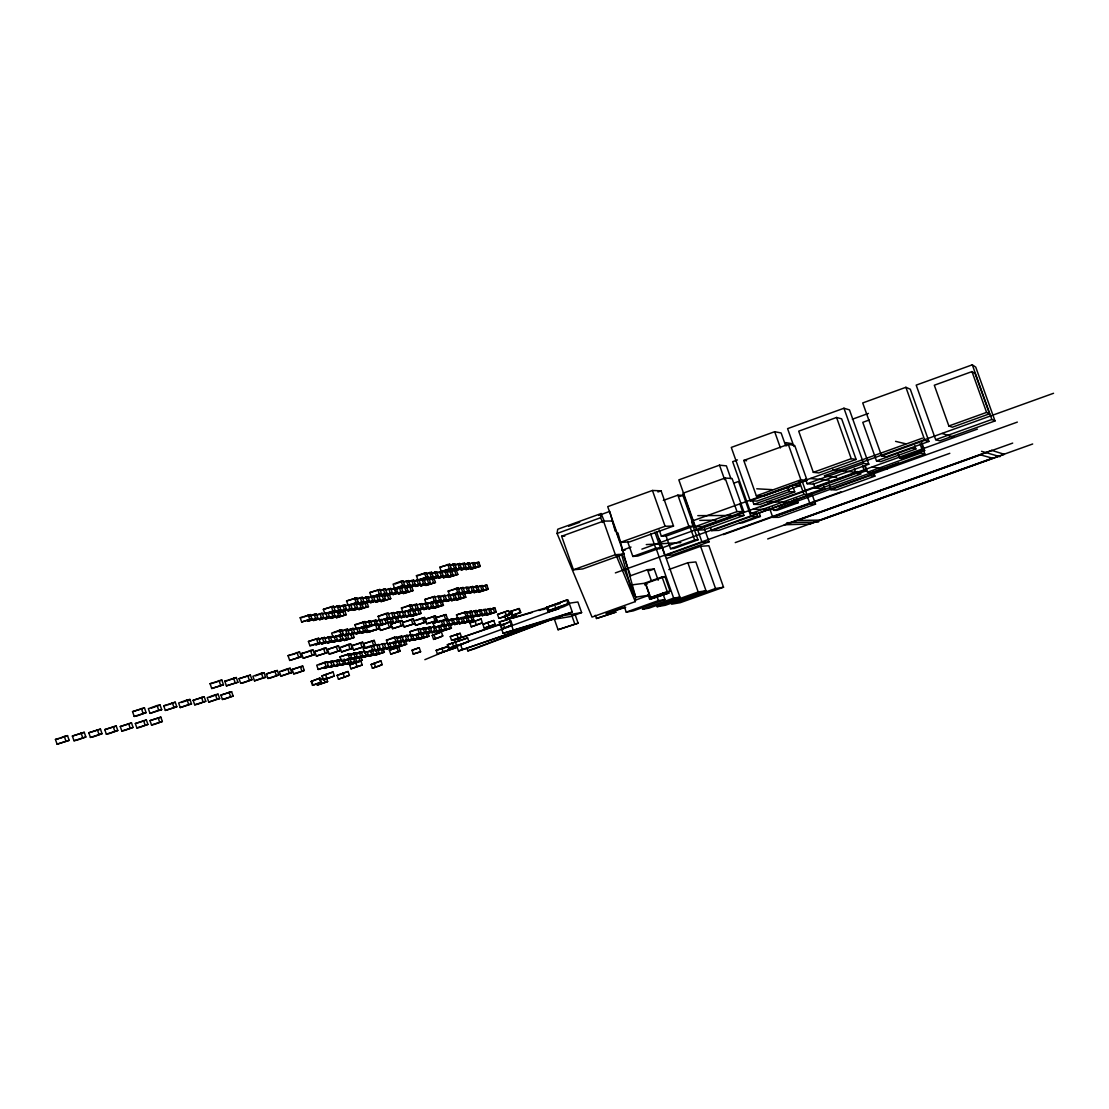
<?xml version="1.0" encoding="UTF-8"?>
<svg xmlns="http://www.w3.org/2000/svg" width="1109" height="1109" viewBox="0 0 1109 1109"><rect width="100%" height="100%" fill="white"/><g stroke="black" fill="none" stroke-linecap="round" stroke-linejoin="round"><path stroke-width="1.5" d="M604.377 521.452L601.12 513.55L557.716 529.243L557.078 533.457L592.026 617.089L635.305 601.605L635.679 597.183L617.935 532.944M602.589 522.478L600.621 517.723L601.12 513.55M311.158 681.453L320.016 678.084L320.889 682.423L312.502 685.334L311.158 681.453L320.016 678.084M312.502 685.334L321.374 681.966M546.571 607.372L567.628 599.761L568.903 603.379L568.016 603.975L547.846 610.99L546.571 607.372L567.628 599.761M547.846 610.99L568.903 603.379M501.032 625.365L510.972 621.151L512.233 624.741L502.28 628.942L501.032 625.365L507.16 623.244M508.684 622.717L510.972 621.151M502.28 628.942L512.233 624.741M432.205 635.443L441.382 631.95L442.768 635.914L441.035 636.857L433.591 639.408L432.205 635.443L441.382 631.95M433.591 639.408L442.768 635.914M505.787 619.238L515.921 615.523L505.787 619.238L504.456 615.44M500.713 623.868L454.648 639.893L458.53 651.011L572.313 612.071L568.446 601.092M458.53 651.011L566.519 613.942L474.597 648.807L467.846 650.886L466.764 647.781M371.085 664.499L380.9 660.881L382.217 664.638L379.07 666.024L372.402 668.242L371.085 664.499L380.9 660.881M372.402 668.242L382.217 664.638M321.97 675.949L333.019 671.985L334.377 675.908L330.842 677.405L323.343 679.859L321.97 675.949L333.019 671.985M323.343 679.859L334.377 675.908M469.911 622.898L481.015 618.905L482.401 622.828L471.283 626.821L469.911 622.898L475.997 620.943M477.258 620.43L481.015 618.905M471.283 626.821L482.401 622.828M447.343 644.786L467.61 637.938L468.844 641.487L463.922 643.428L448.577 648.335L447.343 644.786L467.61 637.938M482.886 624.325L493.768 620.513L495.099 624.284L490.206 626.197L484.203 628.096L482.886 624.325L493.768 620.513M484.203 628.096L495.099 624.284M448.577 648.335L468.844 641.487M337.108 675.353L348.087 671.5L349.404 675.284L343.499 677.571L338.439 679.138L337.108 675.353L348.087 671.5M338.439 679.138L349.404 675.284M455.134 645.396L455.951 647.739L437.403 653.88L436.17 650.359L448.341 646.187M349.612 664.873L360.869 661.033L362.241 664.984L350.985 668.824L349.612 664.873L353.535 663.709M354.852 663.321L359.358 661.602M350.985 668.824L362.241 664.984M437.403 653.88L455.951 647.739M568.293 603.351L577.872 601.965L581.615 612.612L562.568 615.717L503.153 633.322L499.202 622.038L560.211 603.476M467.846 650.886L555.942 617.713L562.568 615.717L551.298 619.751L570.678 616.521L581.615 612.612M497.539 614.428L508.532 610.671L509.904 614.566L502.571 617.297L498.911 618.323L497.539 614.428L508.532 610.671M424.844 659.675L461.926 644.343A44.596 1.442 -19.4 0 1 468.844 641.39L564.204 606.498L569.139 604.128L568.016 603.975L567.17 601.577M503.153 633.322L572.313 612.071M498.911 618.323L509.904 614.566M450.268 636.608L460.152 633.308L461.455 637.065L454.884 639.477L451.585 640.35L450.268 636.608L460.152 633.308M451.585 640.35L461.455 637.065M320.626 679.54L323.745 678.403M320.071 680.053L323.19 678.916M327.626 681.619L317.285 685.071L327.626 681.619L326.296 677.793M785.671 445.735L781.138 432.967L774.678 431.706L731.288 447.412L750.239 500.866L757.073 501.06L799.852 485.659L798.716 482.47M805.425 478.866L807.144 483.718L813.244 484.189L868.818 464.2L849.48 409.9L843.949 408.237L787.584 428.642L793.905 446.456M905.901 387.304L862.719 402.941L881.586 455.882L886.354 456.756L928.94 441.437L910.295 389.231L905.901 387.304L924.823 440.315L928.94 441.437M972.302 364.819L916.186 385.128L935.677 439.691L939.697 440.841L995.009 420.949L975.754 367.148L972.302 364.819L991.862 419.465L995.009 420.949M836.574 417.469L798.702 431.165L813.327 472.337L818.747 472.919L856.12 459.459L841.662 418.842L836.574 417.469L851.241 458.682L856.12 459.459M971.983 371.598L934.305 385.225L948.86 425.981L952.312 427.215L989.505 413.823L975.116 373.608L971.983 371.598L986.58 412.396L989.505 413.823M730.914 478.658L726.381 465.863L719.505 465.17L678.833 479.878L696.604 530.116L703.813 529.866L743.945 515.435L739.98 504.235M300.179 617.727L310.437 614.594L311.906 618.836L301.662 621.983L300.179 617.727L302.507 617.463M323.357 609.354L333.559 606.235L335.043 610.477L327.1 613.346L324.84 613.61L323.357 609.354L333.559 606.235M346.562 600.967L356.738 597.862L358.207 602.104L350.25 604.973L348.06 605.223L346.562 600.967L356.738 597.862M368.119 597.515L373.359 596.171L374.8 600.329L372.707 600.551L369.824 592.553L379.93 589.475L381.413 593.717L371.307 596.822M401.111 581.241L393.113 584.138L394.596 588.408L404.66 585.316L403.177 581.074L401.111 581.241L402.595 585.51L404.66 585.316M416.429 575.71L426.452 572.66L427.949 576.902L417.927 579.965L416.429 575.71L418.467 575.543M441.285 571.523L439.802 567.267L449.769 564.231L451.266 568.487L436.655 572.757M652.439 490.469L607.718 506.633L620.333 542.398L629.455 541.927L673.523 526.068L661.075 490.83L652.439 490.469L665.095 526.276L673.523 526.068M737.457 459.944L732.647 461.677L751.015 513.495L757.586 513.495L809.778 494.739M304.088 616.881L310.437 614.594M379.93 589.475L369.824 592.553M395.192 583.958L403.177 581.074M420.061 574.961L424.858 573.228M449.769 564.231L439.802 567.267M852.35 419.23L868.444 413.407M309.342 615.883L316.356 613.915L317.826 618.115L307.65 621.248L317.826 618.115M333.948 606.983L339.326 605.611L340.796 609.825L330.676 612.93L340.796 609.825M357.015 598.652L362.352 597.294L363.821 601.508L353.743 604.599L363.821 601.508M380.124 590.307L385.405 588.962L386.875 593.176L376.838 596.254M403.274 581.934L408.486 580.617L409.97 584.831L399.975 587.895L409.97 584.831M426.452 573.561L431.609 572.258L433.092 576.472L423.153 579.522M449.672 565.16L454.773 563.885L456.256 568.113L440.093 572.923M310.049 616.188L316.356 613.915M334.599 607.316L339.326 605.611M356.017 599.567L362.352 597.294M380.65 590.667L385.405 588.962M405.312 581.754L408.486 580.617M426.854 573.977L431.609 572.258M451.599 565.036L454.773 563.885M315.233 615.204L322.192 613.235L323.648 617.422L313.556 620.527L323.648 617.422M338.12 606.928L345.024 604.987L346.479 609.174L336.443 612.265L346.479 609.174M362.615 598.084L367.883 596.725L369.352 600.912L359.358 603.989L369.352 600.912M385.558 589.78L390.784 588.449L392.253 592.636L382.3 595.699L392.253 592.636M408.556 581.476L413.726 580.159L415.196 584.36L405.284 587.396L415.196 584.36M431.581 573.159L436.71 571.856L438.18 576.056L428.31 579.078L438.18 576.056M454.648 564.814L459.722 563.538L461.192 567.739L446.594 571.967M743.779 460.429L788.291 444.349L794.696 445.43L807.089 480.336L763.228 496.125L756.338 495.848L743.779 460.429L746.607 460.762M317.493 614.941L322.192 613.235M338.744 607.261L345.024 604.987M363.17 598.43L367.883 596.725M386.071 590.154L390.784 588.449M408.999 581.865L413.726 580.159M430.389 574.143L436.71 571.856M454.981 565.257L459.722 563.538M657.928 491.966L661.075 490.83M322.622 613.956L325.741 612.833L327.197 616.992L329.401 616.729L327.945 612.57M343.79 606.304L348.476 604.613L349.931 608.786L352.08 608.536L350.638 604.377M390.936 589.267L396.107 587.95L397.563 592.109L387.693 595.145M413.768 581.019L418.897 579.716L420.353 583.875L410.524 586.897L420.353 583.875M459.57 564.467L464.588 563.206L466.057 567.378L451.46 571.579M301.662 621.983L311.906 618.836M324.84 613.61L335.043 610.477M348.06 605.223L358.207 602.104M367.107 598.43L381.413 593.717M391.422 589.641L402.595 585.51M414.198 581.407L427.949 576.902M438.596 572.604L451.266 568.487M459.875 564.911L464.588 563.206M568.626 526.262L579.702 522.27M598.694 515.408L609.77 511.401L615.232 531.211M328.347 613.291L331.452 612.168L332.894 616.313L335.07 616.049L333.629 611.918M349.39 605.694L354.048 604.003L355.49 608.148L357.611 607.912L356.169 603.781M373.567 596.961L376.672 595.838L378.127 599.983L380.193 599.761L378.751 595.63M394.665 589.336L401.361 587.451L402.803 591.596L393.002 594.604L402.803 591.596M418.925 580.575L423.998 579.272L425.454 583.417L415.695 586.411L425.454 583.417M464.421 564.134L469.398 562.873L470.854 567.018L461.192 569.984L470.854 567.018M374.093 597.307L386.875 593.176M395.151 589.697L398.256 588.574M420.893 580.395L433.092 576.472M446.373 571.135L456.256 568.113M466.279 563.996L469.398 562.873M334.017 612.639L337.094 611.53L338.522 615.634L340.671 615.384L339.243 611.281M356.46 604.53L361.645 603.185L363.073 607.288L353.272 610.31L363.073 607.288M378.931 596.406L384.074 595.089L385.502 599.193L375.743 602.201L385.502 599.193M401.458 588.269L404.549 587.16L405.991 591.277L407.973 591.083L406.532 586.966M422.46 580.686L429.044 578.843L430.472 582.96L420.796 585.926L430.472 582.96M469.218 563.802L474.139 562.554L475.595 566.671L466.002 569.61L475.595 566.671M448.48 571.814L461.192 567.739M869.234 420.006L862.774 422.335L876.512 460.914L880.754 461.621L915.882 448.979L914.745 445.804M338.065 612.542L344.788 610.643L346.202 614.719L336.429 617.727L346.202 614.719M360.37 604.488L364.958 602.825L366.386 606.914L368.465 606.678L367.037 602.603M384.241 595.866L389.328 594.549L390.756 598.624L381.066 601.619L390.756 598.624M406.615 587.784L411.647 586.495L413.075 590.57L403.426 593.537L413.075 590.57M429.017 579.688L434.007 578.413L435.435 582.502L425.842 585.455L435.435 582.502M473.945 563.469L478.825 562.221L480.266 566.311L470.743 569.236L480.266 566.311M557.078 533.457L600.621 517.723M327.197 616.992L319.392 619.806L329.401 616.729M338.675 612.847L341.738 611.738M349.931 608.786L342.127 611.6L352.08 608.536M360.924 604.807L372.707 600.551M384.74 596.212L397.563 592.109M430.944 579.522L443.184 575.64L441.729 571.468M456.312 570.359L466.057 567.378M474.208 563.899L478.825 562.221M374.8 600.329L364.889 603.379M443.184 575.64L433.397 578.635M332.894 616.313L325.145 619.113L335.07 616.049M355.49 608.148L347.727 610.948L357.611 607.912M378.127 599.983L370.351 602.783L380.193 599.761M448.133 575.224L438.429 578.205L448.133 575.224L446.677 571.08M338.522 615.634L330.829 618.42L340.671 615.384M405.991 591.277L398.256 594.064L407.973 591.083M453.013 574.822L443.378 577.775L453.013 574.822L451.571 570.705M561.639 536.229L603.504 521.105L612.334 520.994L624.007 554.084L582.71 568.931L573.436 569.776L561.639 536.229L564.786 536.118M366.386 606.914L358.734 609.673L368.465 606.678M457.837 574.42L448.272 577.345L457.837 574.42L456.395 570.331M725.106 478.021L683.047 493.2L694.899 526.733L702.357 526.539L743.834 511.623L732.106 478.547L725.106 478.021L737 511.596L743.834 511.623M663.321 500.409L677.876 495.155L682.894 495.335L693.79 526.123L666.537 535.938L661.352 536.16L659.162 529.936M679.692 496.485L682.894 495.335M733.811 483.177L738.539 481.472L750.945 516.489L760.4 516.42L759.249 513.19M308.441 641.459L318.685 638.257L320.154 642.499L312.225 645.369L309.924 645.715L308.441 641.459L318.685 638.257M339.604 630.217L331.633 633.1L333.116 637.356L343.305 634.168L341.822 629.912L339.604 630.217L341.087 634.473L343.305 634.168M354.866 624.727L365 621.553L366.483 625.809L356.349 628.983L354.866 624.727L357.043 624.436M374.69 621.373L381.468 619.404L382.924 623.563L380.844 623.854L378.127 616.327L386.112 613.457L388.219 613.194L389.703 617.436L379.611 620.596L389.703 617.436M401.43 607.926L411.481 604.807L412.964 609.063L402.914 612.196L401.43 607.926L403.496 607.69M424.761 599.512L434.77 596.406L436.267 600.662L428.268 603.546L426.258 603.781L424.761 599.512L434.77 596.406M448.147 591.083L458.1 587.992L459.597 592.261L449.644 595.353L448.147 591.083L450.088 590.889M333.878 632.782L341.822 629.912M358.637 623.854L365 621.553M388.219 613.194L378.127 616.327M405.09 607.108L411.481 604.807M451.696 590.307L458.1 587.992M317.548 639.449L324.549 637.425L326.018 641.64L315.857 644.814L326.018 641.64M339.007 631.714L347.533 629.136L349.002 633.35L338.897 636.511L349.002 633.35M363.669 622.828L370.572 620.832L372.042 625.046L361.978 628.193L372.042 625.046M388.372 613.915L393.64 612.515L395.109 616.743L385.086 619.876L395.109 616.743M409.942 606.138L416.734 604.183L418.218 608.411L408.237 611.53L418.218 608.411M434.728 597.21L439.871 595.852L441.354 600.08L431.429 603.171L441.354 600.08M457.962 588.837L463.049 587.493L464.532 591.721L454.662 594.798L464.532 591.721M319.822 639.131L324.549 637.425M341.225 631.409L347.533 629.136M365.818 622.537L370.572 620.832M411.98 605.902L416.734 604.183M458.28 589.212L463.049 587.493M324.965 638.049L330.33 636.594L331.785 640.78L321.721 643.941L331.785 640.78M346.285 630.356L353.175 628.359L354.63 632.546L344.608 635.693L354.63 632.546M369.214 622.094L376.048 620.111L377.517 624.298L375.41 624.589L373.941 620.388M393.764 613.249L398.977 611.849L400.432 616.049L390.493 619.155L400.432 616.049M416.776 604.946L421.919 603.573L423.388 607.774L413.505 610.865L423.388 607.774M439.816 596.642L444.917 595.297L446.386 599.498L436.53 602.561L446.386 599.498M462.897 588.324L467.943 586.994L469.412 591.194L459.611 594.258L469.412 591.194M325.63 638.285L330.33 636.594M346.895 630.619L353.175 628.359M371.335 621.816L376.048 620.111M394.249 613.554L398.977 611.849M440.176 597.002L444.917 595.297M329.165 637.772L333.851 636.095M348.78 630.702L356.599 627.888L358.055 632.061L360.189 631.756L358.734 627.597M399.074 612.584L402.207 611.447L403.676 615.62L405.7 615.356L404.231 611.198M421.933 604.336L427.034 602.977L428.504 607.15L418.689 610.213L428.504 607.15M444.834 596.087L449.88 594.743L451.349 598.915L441.576 601.965L451.349 598.915M467.762 587.825L472.753 586.495L474.222 590.681L464.491 593.717L474.222 590.681M354.062 629.274L357.181 628.151M375.216 621.65L379.902 619.959M399.545 612.889L402.678 611.766M422.349 604.668L427.034 602.977M468.04 588.2L472.753 586.495M309.924 645.715L320.154 642.499M333.116 637.356L341.087 634.473M356.349 628.983L366.483 625.809M402.914 612.196L412.964 609.063M426.258 603.781L436.267 600.662M449.644 595.353L459.597 592.261M334.863 636.954L337.954 635.831M359.011 628.248L362.116 627.126L363.558 631.271L365.665 630.979L364.223 626.835M404.328 611.918L409.429 610.546L410.884 614.691L401.098 617.755L410.884 614.691M427.034 603.74L432.094 602.381L433.536 606.526L423.804 609.576L433.536 606.526M449.783 595.533L454.787 594.202L456.243 598.347L446.539 601.383L456.243 598.347M472.559 587.326L477.522 586.009L478.963 590.168L469.315 593.176L478.963 590.168M474.389 587.146L477.522 586.009M340.477 636.136L343.554 635.027M364.473 627.5L367.564 626.377M386.972 619.39L390.063 618.281L391.505 622.399L393.515 622.121L392.087 618.004M432.066 603.144L437.071 601.799L438.512 605.916L428.85 608.938L438.512 605.916M454.662 594.992L457.767 593.883L459.209 598.001L461.067 597.793L459.625 593.675M475.747 587.396L482.207 585.538L483.649 589.655L474.084 592.65L483.649 589.655M477.549 587.216L482.207 585.538M55.45 739.426L67.524 735.614L69.16 740.355L57.086 744.181L55.45 739.426L58.749 738.774M132.553 711.645L144.461 707.889L146.111 712.643L137.28 715.818L134.203 716.414L132.553 711.645L144.461 707.889M210.072 683.712L221.814 680.025L223.463 684.78L211.722 688.495L210.072 683.712L212.942 683.213M288.021 655.627L299.582 652.009L301.246 656.778L289.685 660.423L288.021 655.627L290.669 655.211M375.383 624.159L366.386 627.389L368.063 632.199L379.458 628.609L377.781 623.826L375.383 624.159L377.06 628.955M60.219 738.247L67.524 735.614M214.425 682.687L221.814 680.025M292.152 654.684L299.582 652.009M368.812 627.056L377.781 623.826M481.971 586.356L486.837 585.067L488.279 589.156L478.769 592.137L488.279 589.156M483.76 586.176L486.837 585.067M337.483 639.935L327.502 643.068L337.483 639.935L336.041 635.776M358.055 632.061L350.236 634.875L360.189 631.756M377.712 624.977L380.844 623.854M403.676 615.62L395.83 618.448L405.7 615.356M378.238 625.254L382.924 623.563M72.376 736.057L84.242 732.3L85.85 736.972L77.2 740.091L73.998 740.743L72.376 736.057L84.242 732.3M157.09 705.546L148.37 708.679L149.992 713.378L161.692 709.677L160.07 704.991L157.09 705.546L158.726 710.231L161.692 709.677M224.78 681.162L236.3 677.53L237.936 682.215L226.416 685.861L224.78 681.162L227.567 680.676M301.593 653.492L312.946 649.929L314.596 654.629L303.228 658.205L301.593 653.492L304.157 653.09M378.821 625.67L390.008 622.163L391.657 626.876L380.47 630.397L378.821 625.67L381.177 625.351M343.111 639.103L333.199 642.208L343.111 639.103L341.669 634.972M363.558 631.271L355.795 634.071L365.665 630.979M378.432 625.92L386.209 623.119L384.754 618.974M151.379 708.124L160.07 704.991M229.022 680.15L236.3 677.53M305.627 652.563L312.946 649.929M382.647 624.824L390.008 622.163M348.67 638.271L338.827 641.362L348.67 638.271L347.713 635.54M368.992 630.494L361.284 633.281L367.994 631.312M414.031 614.275L406.296 617.061L416 614.026L414.558 609.908L412.59 610.158L414.031 614.275L416 614.026M459.209 598.001L451.446 600.801L461.067 597.793M390.437 623.23L393.515 622.121M354.145 637.467L344.386 640.531L354.145 637.467L352.717 633.391M372.832 630.286L366.691 632.49L379.458 628.609M390.576 623.896L398.713 621.414L397.285 617.325M421.06 613.36L411.425 616.382L421.06 613.36L419.618 609.285M441.534 605.542L433.841 608.314L443.434 605.306L441.992 601.217L440.107 601.438L441.534 605.542L443.434 605.306M464.006 597.446L456.284 600.232L465.835 597.238L464.408 593.149L462.564 593.357L464.006 597.446L465.835 597.238M57.086 744.181L69.16 740.355M88.817 732.786L100.462 729.098L102.042 733.701L93.516 736.764L90.411 737.402L88.817 732.786L100.462 729.098M134.203 716.414L146.111 712.643M163.73 705.809L175.222 702.177L176.816 706.78L165.338 710.425L163.73 705.809L166.641 705.269M211.722 688.495L223.463 684.78M239.045 678.68L250.371 675.118L251.979 679.734L243.356 682.839L240.653 683.324L239.045 678.68L250.371 675.118M289.685 660.423L301.246 656.778M314.762 651.413L325.921 647.906L327.543 652.536L316.384 656.057L314.762 651.413L317.257 651.025M392.503 628.664L403.496 625.199L392.503 628.664L390.881 624.007L399.614 620.86L401.874 620.555L404.189 626.973L415.002 623.563L404.189 626.973M368.77 632.199L376.408 629.441L374.357 629.732M391.061 624.173L398.713 621.414M168.069 704.742L175.222 702.177M318.699 650.498L325.921 647.906M401.874 620.555L390.881 624.007M813.327 472.337L851.241 458.682M620.333 542.398L665.095 526.276M73.998 740.743L85.85 736.972M104.773 729.611L116.209 725.979L117.776 730.512L109.361 733.548L106.339 734.158L104.773 729.611L116.209 725.979M149.992 713.378L158.726 710.231M187.13 699.959L178.646 703.009L180.226 707.57L191.497 703.979L189.93 699.446L187.13 699.959L188.696 704.52L191.497 703.979M226.416 685.861L237.936 682.215M261.433 673.205L252.907 676.282L254.488 680.843L265.619 677.322L264.025 672.761L261.433 673.205L263.013 677.779L265.619 677.322M303.228 658.205L314.596 654.629M327.557 649.403L338.522 645.951L340.116 650.512L331.563 653.589L329.151 653.977L327.557 649.403L338.522 645.951M380.47 630.397L391.657 626.876M413.962 620.818L424.595 617.463L426.161 621.969L415.542 625.337L413.394 618.988L402.595 622.385L404.813 622.08M948.86 425.981L986.58 412.396M181.474 702.482L189.93 699.446M255.527 675.825L264.025 672.761M406.241 621.567L413.394 618.988M756.338 495.848L800.892 479.809L807.089 480.336M120.271 726.52L131.514 722.957L133.052 727.421L124.763 730.415L121.824 731.011L120.271 726.52L131.514 722.957M193.132 700.306L204.222 696.785L205.775 701.262L197.43 704.27L194.685 704.797L193.132 700.306L204.222 696.785M266.368 673.939L277.305 670.488L278.858 674.965L270.485 677.987L267.934 678.445L266.368 673.939L277.305 670.488M348.42 644.398L339.978 647.448L341.544 651.953L352.329 648.543L350.749 644.038L348.42 644.398L350 648.917L352.329 648.543M90.411 737.402L102.042 733.701M165.338 710.425L176.816 706.78M240.653 683.324L251.979 679.734M316.384 656.057L327.543 652.536M342.334 647.074L350.749 644.038M416.125 620.513L424.595 617.463M692.099 521.064L922.438 438.152M750.239 500.866L793.684 485.229L799.852 485.659M135.34 723.525L146.388 720.018L147.913 724.427L139.72 727.365L136.864 727.948L135.34 723.525L146.388 720.018M215.465 694.691L207.217 697.658L208.742 702.094L219.637 698.615L218.113 694.206L215.465 694.691L216.99 699.127L219.637 698.615M287.73 668.685L279.44 671.666L280.993 676.102L291.736 672.692L290.198 668.27L287.73 668.685L289.283 673.121L291.736 672.692M352.052 645.549L362.643 642.194L364.196 646.63L353.605 649.985L352.052 645.549L354.339 645.175M425.01 619.279L435.463 615.994L437.015 620.43L428.67 623.438L426.577 623.743L425.01 619.279L435.463 615.994M106.339 734.158L117.776 730.512M180.226 707.57L188.696 704.52M254.488 680.843L263.013 677.779M329.151 653.977L340.116 650.512M824.278 475.789L1053.55 393.279M209.878 697.159L218.113 694.206M281.922 671.236L290.198 668.27M355.726 644.689L362.643 642.194M881.586 455.882L924.823 440.315M631.035 547.07L621.678 550.438L625.102 550.216M661.352 536.16L688.869 526.262L693.79 526.123M807.144 483.718L863.592 463.41L868.818 464.2M149.992 720.614L160.847 717.149L162.344 721.502L154.276 724.399L151.503 724.967L149.992 720.614L160.847 717.149M220.899 695.093L231.615 691.697L233.126 696.05L225.002 698.961L222.41 699.46L220.899 695.093L231.615 691.697M292.166 669.462L302.729 666.107L304.254 670.474L296.089 673.399L293.691 673.828L292.166 669.462L302.729 666.107M363.78 643.691L374.204 640.392L375.729 644.773L367.536 647.711L365.305 648.072L363.78 643.691L374.204 640.392M435.754 617.796L446.026 614.552L447.565 618.933L439.33 621.899L437.293 622.191L435.754 617.796L446.026 614.552M121.824 731.011L133.052 727.421M194.685 704.797L205.775 701.262M267.934 678.445L278.858 674.965M341.544 651.953L350 648.917M415.542 625.337L426.161 621.969M752.748 501.157L753.884 504.373L789.345 491.62L794.751 491.911L793.06 487.142M573.436 569.776L615.356 554.708L624.007 554.084M876.512 460.914L912.125 448.105L915.882 448.979M935.677 439.691L991.862 419.465M694.899 526.733L737 511.596M136.864 727.948L147.913 724.427M208.742 702.094L216.99 699.127M280.993 676.102L289.283 673.121M353.605 649.985L364.196 646.63M426.577 623.743L437.015 620.43M794.751 491.911L759.762 504.498L753.884 504.373M324.674 662.336L316.717 665.192L318.2 669.448L328.416 666.19L326.933 661.948L324.674 662.336L326.157 666.592L328.416 666.19M339.922 656.847L350.097 653.617L351.567 657.859L343.624 660.728L341.406 661.116L339.922 656.847L350.097 653.617M369.547 646.2L363.156 648.488L364.639 652.757L374.773 649.527L373.289 645.272M389.592 642.652L391.047 646.81L388.982 647.157L386.431 640.129L394.43 637.245L396.523 636.926L399.531 645.396L401.541 645.064L400.099 640.947M409.748 631.742L419.784 628.553L421.281 632.809L413.283 635.679L411.245 636.011L409.748 631.742L419.784 628.553M444.584 624.436L434.589 627.611L433.106 623.341L441.132 620.458L442.616 624.727L444.584 624.436L443.087 620.167M456.492 614.927L466.432 611.78L467.929 616.036L459.916 618.919L457.989 619.196L456.492 614.927L466.432 611.78M151.503 724.967L162.344 721.502M222.41 699.46L233.126 696.05M293.691 673.828L304.254 670.474M318.99 664.804L326.933 661.948M365.305 648.072L375.729 644.773M390.132 639.214L394.915 637.495M437.293 622.191L447.565 618.933M641.875 549.135L857.714 471.519M327.349 662.461L332.742 660.95L334.211 665.164L324.078 668.394L334.211 665.164M348.822 654.74L355.753 652.674L357.223 656.888L347.131 660.118L357.223 656.888M373.497 645.868L378.793 644.384L380.262 648.613L370.226 651.815L380.262 648.613M396.634 637.55L401.874 636.095L403.343 640.309L393.348 643.497L403.343 640.309M419.812 629.219L424.983 627.777L426.466 632.005L416.513 635.18L426.466 632.005M443.018 620.874L448.147 619.446L449.63 623.688L439.719 626.835L449.63 623.688M466.265 612.515L471.339 611.114L472.822 615.343L462.952 618.489L472.822 615.343M328.014 662.641L332.742 660.95M349.432 654.948L355.753 652.674M397.119 637.8L401.874 636.095M420.228 629.496L424.983 627.777M444.959 620.596L448.147 619.446M466.556 612.833L471.339 611.114M696.604 530.116L737.319 515.463L743.945 515.435M760.663 507.035L977.445 429.1M813.41 483.247L815.143 488.099L864.258 470.452L866.42 470.729L864.701 465.891M329.983 662.6L338.481 659.966L339.936 664.152L329.886 667.355L339.936 664.152M351.317 654.934L361.34 651.745L362.795 655.932L352.787 659.134L362.795 655.932M378.987 644.981L384.227 643.511L385.696 647.711L375.729 650.886L385.696 647.711M397.23 638.424L407.155 635.263L408.625 639.463L398.699 642.624L408.625 639.463M421.822 629.579L430.126 627.015L431.595 631.215L421.711 634.362L431.595 631.215M446.456 620.721L453.124 618.739L454.593 622.939L444.764 626.072L454.593 622.939M467.956 612.986L476.163 610.463L477.632 614.663L467.859 617.782L477.632 614.663M333.781 661.643L338.481 659.966M355.06 654.005L361.34 651.745M402.428 636.968L407.155 635.263M423.818 629.274L430.126 627.015M448.383 620.444L453.124 618.739M473.002 611.6L476.163 610.463M897.957 453.484L899.649 458.211L922.258 450.088L924.656 450.642L921.745 442.491M335.722 661.602L341.96 659.356M356.904 653.991L364.722 651.177L366.178 655.35L368.299 654.989L367.329 652.217M384.393 644.107L387.526 642.984M407.225 635.901L410.372 634.764L411.827 638.95L413.823 638.632L412.368 634.459M425.385 629.371L435.185 626.252M449.852 620.569L458.045 618.032L459.5 622.218L449.755 625.324L459.5 622.218M474.375 611.752L480.932 609.811L482.401 613.984L472.684 617.075L482.401 613.984M858.255 473.654L866.42 470.729M337.898 661.227L341.017 660.105M407.682 636.15L410.801 635.013M428.92 628.512L433.619 626.821M454.898 619.169L458.045 618.032M476.218 611.503L480.932 609.811M924.656 450.642L902.241 458.696L899.649 458.211M456.34 619.293L459.459 618.17M477.563 611.669L485.631 609.174L487.087 613.319L477.452 616.382L487.087 613.319M751.015 513.495L803.983 494.462L809.917 494.739M318.2 669.448L326.157 666.592M341.406 661.116L351.567 657.859M364.639 652.757L374.773 649.527M395.927 641.515L387.928 644.384L398.006 641.182L395.927 641.515L394.43 637.245M411.245 636.011L421.281 632.809M434.589 627.611L442.616 624.727M457.989 619.196L467.929 616.036M627.777 542.079L632.837 556.441L655.71 548.22L660.479 547.901L654.892 532.084M865.27 465.725L867.571 472.198L920.761 453.068L924.823 453.969L921.967 445.984M485.382 609.895L490.275 608.536L491.717 612.667L482.165 615.703L491.717 612.667M485.617 610.213L490.275 608.536M660.479 547.901L637.814 556.053L632.837 556.441M490.012 609.271L494.864 607.912L496.291 612.016L486.809 615.038L496.291 612.016M490.233 609.576L494.864 607.912M659.231 548.9L898.442 462.938M710.481 527.454L711.604 530.629L750.945 516.489M924.823 453.969L872.423 472.808L867.571 472.198M345.578 663.14L335.611 666.343L345.578 663.14L344.137 658.982M366.178 655.35L358.359 658.164L368.299 654.989M388.982 647.157L381.149 649.971L391.047 646.81M411.827 638.95L403.981 641.764L413.823 638.632M436.641 630.425L426.854 633.544L436.641 630.425L435.671 627.639M779.128 507.7L1017.341 422.099M351.151 662.156L341.253 665.331L351.151 662.156L349.709 658.025M373.719 654.047L363.863 657.207L373.719 654.047L372.277 649.916M396.329 645.937L386.514 649.07L396.329 645.937L395.358 643.178M418.966 637.8L409.193 640.919L418.966 637.8L417.511 633.655M441.632 629.649L431.914 632.754L441.632 629.649L440.19 625.504M464.338 621.497L454.662 624.575L464.338 621.497L463.382 618.725M829.185 484.924L830.863 489.651L870.038 475.581L874.89 476.135L873.143 471.256M772.668 507.09L773.819 510.362L795.042 502.737L797.995 502.807L796.262 497.941M356.654 661.186L346.84 664.333L356.654 661.186L355.227 657.082M379.084 653.132L369.297 656.251L379.084 653.132L377.642 649.015M399.531 645.396L391.81 648.169L401.541 645.064M424.026 636.982L414.336 640.073L424.026 636.982L423.07 634.237M446.553 628.886L436.918 631.964L446.553 628.886L445.125 624.769M469.121 620.777L459.514 623.84L469.121 620.777L467.679 616.659M665.733 535.051L670.557 548.705L694.678 540.055L697.963 539.875L691.559 521.757M760.4 516.42L742.337 522.907L739.467 522.977M797.995 502.807L776.924 510.376L773.819 510.362M362.088 660.229L352.343 663.348L362.088 660.229L361.132 657.498M384.366 652.217L374.662 655.322L384.366 652.217L382.938 648.141M392.808 649.292L398.741 647.157L400.127 651.108L390.756 654.116L389.37 650.151L406.684 644.204L405.256 640.115M397.022 647.296L406.684 644.204M429.031 636.178L419.41 639.241L429.031 636.178L427.603 632.088M451.418 628.138L441.839 631.187L451.418 628.138L450.462 625.407M472.032 620.347L464.311 623.119L473.834 620.083L472.406 615.98L470.59 616.244L472.032 620.347L473.834 620.083M697.963 539.875L674.009 548.484L670.557 548.705M874.89 476.135L836.297 489.998L830.863 489.651M615.37 572.896L840.899 491.911M390.756 654.116L400.127 651.108M656.597 531.987L664.929 555.595L702.039 542.273L709.067 541.857L704.451 528.813M723.415 534.621L949.817 453.318M769.452 507.936L772.793 517.376L810.041 503.999L815.531 504.138L811.469 492.715M709.067 541.857L672.498 554.985L664.929 555.595M815.531 504.138L778.809 517.321L772.793 517.376M666.481 558.548L700.597 546.293L708.873 545.739L723.539 587.229L680.358 602.658L671.61 604.183L715.527 588.491L723.539 587.229M629.787 576.015L647.448 569.679L654.199 568.986L658.178 580.243M649.444 570.691L654.199 568.986M735.239 542.606L1012.697 443.087M668.824 569.555L687.857 562.734L695.842 561.944L706.017 590.75L665.4 605.264L656.944 606.748L698.199 591.998L706.017 590.75M767.678 538.96L1032.673 443.988M662.045 576.93L645.424 582.877L650.609 597.557L670.099 591.194L664.943 576.583L662.045 576.93L667.23 591.61L670.099 591.194M648.418 582.502L664.943 576.583M644.579 584.845L647.559 583.778M634.889 600.316L649.458 595.103L645.258 583.168L631.368 584.956L635.679 597.183L649.458 595.103M553.918 617.907L558.063 629.732L578.122 623.161L575.252 614.996M578.122 623.161L558.063 629.732M650.609 597.557L667.23 591.61M596.462 618.489L615.897 612.126L596.462 618.489L595.325 615.287M649.68 599.331L668.921 593.024L649.68 599.331L647.975 594.493M624.519 607.233L626.238 612.126L658.372 600.621L664.984 599.539L662.711 593.107M664.984 599.539L633.239 610.893L626.238 612.126M679.914 597.099L673.662 598.125L642.43 609.285L649.042 608.134L679.914 597.099L659.356 538.905M548.387 611.724L558.77 608.772L548.387 611.724L547.555 609.34M510.445 611.461L519.372 608.591L520.717 612.445L512.455 615.37L510.445 611.461L519.372 608.591M511.79 615.315L520.717 612.445M413.421 654.282L411.993 650.262L419.216 647.725L420.616 651.759L413.31 654.005L420.616 651.759M508.366 613.818L511.471 612.764M509.114 613.873L512.219 612.82M543.091 609.548L547.985 607.898M462.772 637.148L500.173 624.519M436.17 650.359L448.951 646.436M499.202 622.038L507.465 619.64M512.427 618.198L532.265 612.431M538.877 610.505L543.826 609.063M389.37 650.151L391.325 649.819M386.431 640.129L388.538 639.796M433.106 623.341L435.088 623.05M462.897 617.339L461.025 617.616L462.481 621.775M646.284 544.588L680.815 542.592M711.604 530.629L718.895 530.365L757.641 516.447L756.49 513.19M786.863 522.727L818.581 521.979M699.807 520.398L715.804 520.163M697.797 515.643L730.997 515.477M753.025 509.294L773.25 509.475M767.317 501.698L794.196 502.419M756.754 488.792L771.836 489.637M815.143 488.099L820.632 488.473L860.931 473.973L856.037 473.391L854.304 468.525M810.637 478.534L829.282 480.225M824.763 476.108L836.699 477.314M832.568 469.509L856.508 472.42M872.201 467.055L886.937 469.176M791.618 443.614L785.546 442.56L786.697 445.804M895.573 441.354L905.748 443.808M981.548 451.308L999.971 456.7M942.165 433.494L954.281 437.362M616.327 555.706L635.305 601.605M618.073 554.583L635.679 597.183L632.088 592.317L621.608 554.334M411.993 650.262L419.216 647.725M920.013 443.78L922.258 450.088M868.915 472.42L870.038 475.581M843.949 408.237L863.592 463.41M862.511 465.572L864.258 470.452M823.765 486.158L824.902 489.36L822.005 489.166L806.908 494.6L802.334 481.722M806.687 494.545L810.041 503.999M788.291 444.349L800.892 479.809M799.367 481.486L803.983 494.462M774.678 431.706L780.431 447.925M793.878 499.466L795.042 502.737M788.194 488.404L789.345 491.62M719.505 465.17L724.676 479.767M697.575 529.672L702.039 542.273M700.597 546.293L715.527 588.491M690.38 527.898L694.678 540.055M677.876 495.155L688.869 526.262M687.857 562.734L698.199 591.998M656.237 548.775L673.662 598.125M650.623 533.845L655.71 548.22M647.448 569.679L651.482 581.088M657.221 597.363L658.372 600.621M623.923 556.801L630.647 575.89M603.504 521.105L615.356 554.708M571.606 614.899L574.725 623.771M555.221 606.595L556.066 608.993M547.402 606.789L548.678 610.407M518.721 608.522L520.066 612.376M511.11 611.53L512.011 614.095M509.128 618.309L513.093 629.607M506.799 614.344L508.144 618.143M504.886 611.683L506.245 615.578M503.278 623.812L504.54 627.403M477.036 562.346L478.464 566.449M485.063 585.247L486.504 589.35M493.103 608.148L494.531 612.265M472.323 562.679L473.765 566.796M480.405 585.718L481.861 589.849M488.487 608.786L489.942 612.917M467.554 562.998L469.01 567.156M475.692 586.204L477.147 590.362M483.829 609.409L485.285 613.582M487.766 622.399L489.097 626.169M462.716 563.33L464.186 567.517M470.909 586.689L472.379 590.875M479.102 610.061L480.571 614.247M457.823 563.677L459.292 567.877M466.057 587.188L467.541 591.402M474.305 610.712L475.789 614.927M474.929 620.846L476.302 624.783M452.86 564.01L454.343 568.252M461.15 587.687L462.633 591.929M469.454 611.364L470.937 615.62M454.551 570.47L455.979 574.573M447.828 564.356L449.325 568.626M456.173 588.186L457.67 592.469M464.532 612.043L466.03 616.313M449.699 570.844L451.141 574.975M465.835 616.923L467.291 621.054M444.778 571.232L446.234 575.377M452.902 594.41L454.357 598.569M439.802 571.62L441.257 575.793M447.967 594.951L449.436 599.137M456.146 618.309L457.615 622.496M456.853 634.182L458.169 637.925M458.322 638.188L459.445 641.362M460.554 644.551L462.231 649.333M434.756 572.008L436.225 576.223M442.976 595.505L444.446 599.719M451.211 619.016L452.68 623.23M432.094 578.579L433.536 582.669M448.119 624.325L449.547 628.429M429.627 572.41L431.11 576.638M437.916 596.06L439.4 600.302M446.206 619.723L447.689 623.965M444.016 614.83L445.555 619.224M452.25 642.832L453.498 646.395M427.104 579.009L428.545 583.126M435.158 602.021L436.599 606.152M443.226 625.046L444.667 629.177M424.442 572.812L425.939 577.082M432.787 596.628L434.284 600.898M422.044 579.439L423.499 583.597M430.153 602.617L431.609 606.762M438.263 625.795L439.719 629.954M433.383 616.271L434.95 620.721M441.95 648.155L443.184 651.662M416.915 579.882L418.37 584.069M425.08 603.213L426.535 607.385M433.245 626.543L434.7 630.73M433.924 634.5L435.31 638.465M411.716 580.34L413.186 584.54M419.937 603.809L421.406 608.023M428.143 627.306L429.627 631.52M422.46 617.755L424.04 622.274M409.692 586.675L411.12 590.764M417.677 609.52L419.119 613.624M425.676 632.38L427.117 636.483M406.448 580.783L407.932 585.025M414.711 604.419L416.194 608.661M422.986 628.082L424.47 632.31M420.644 633.17L422.085 637.301M409.429 605.043L410.926 609.312M417.76 628.858L419.257 633.128M411.203 619.279L412.811 623.868M399.337 587.645L400.793 591.79M407.433 610.796L408.888 614.941M416.027 635.346L416.984 638.119M394.069 588.144L395.525 592.317M388.718 588.643L390.188 592.844M396.925 612.113L398.394 616.313M405.132 635.582L406.601 639.796M399.614 620.86L401.236 625.518M387.304 594.757L388.732 598.846M395.289 617.588L396.717 621.678M403.274 640.434L404.702 644.537M383.298 589.156L384.781 593.384M391.56 612.778L393.03 617.006M399.808 636.414L401.292 640.642M382.023 595.297L383.464 599.414M377.809 589.669L379.292 593.925M386.112 613.457L387.609 617.713M386.805 618.697L388.261 622.842M396.8 647.476L398.186 651.44M387.679 622.482L389.328 627.209M392.849 642.125L394.291 646.27M365.762 596.947L367.231 601.147M382.134 643.844L383.603 648.058M381.385 649.846L382.328 652.563M360.189 597.501L361.659 601.73M368.438 621.109L369.907 625.337M376.672 644.731L378.155 648.959M359.538 603.421L360.979 607.524M375.577 649.361L377.018 653.478M372 640.739L373.525 645.119M354.547 598.084L356.031 602.339M362.837 621.844L364.32 626.1M371.141 645.618L372.624 649.888M370.184 650.262L371.64 654.407M374.218 663.099L375.521 666.869M360.383 642.541L361.922 646.991M342.833 605.223L344.303 609.423M351.012 628.651L352.468 632.851M359.191 652.106L360.661 656.306M342.653 610.879L344.081 614.968M350.61 633.683L352.038 637.772M358.567 656.5L359.995 660.59M337.122 605.847L338.592 610.075M345.343 629.427L346.812 633.655M353.577 653.035L355.046 657.263M355.642 662.572L357.015 666.537M345.093 634.473L346.535 638.59M353.591 658.815L354.547 661.56M331.314 606.471L332.797 610.726M347.893 653.991L349.377 658.247M339.992 636.663L340.948 639.422M348.046 659.772L349.016 662.544M334.336 637.481L335.306 640.253M342.445 660.756L343.416 663.529M336.124 646.325L337.718 650.9M343.028 673.052L344.344 676.85M319.947 613.499L321.402 617.685M328.112 636.913L329.567 641.113M336.277 660.34L337.732 664.541M314.083 614.178L315.552 618.392M322.289 637.744L323.773 641.972M330.51 661.324L331.993 665.552M323.454 648.294L325.076 652.938M308.136 614.857L309.619 619.113M316.398 638.59L317.881 642.846M325.492 674.438L326.864 678.361M324.188 679.678L325.076 682.229M310.409 650.318L312.045 655.031M319.531 678.556L320.889 682.423M311.629 680.995L312.974 684.877M296.962 652.411L298.626 657.193M300.331 666.523L301.856 670.89M274.769 670.917L276.335 675.423M247.695 675.575L249.303 680.205M233.542 678.001L235.177 682.714M229.036 692.168L230.547 696.535M218.972 680.51L220.622 685.293M201.491 697.298L203.044 701.789M172.325 702.718L173.933 707.334M158.088 717.703L159.599 722.056M141.398 708.457L143.047 713.226M143.546 720.573L145.071 724.995M128.589 723.539L130.141 728.017M113.201 726.575L114.781 731.122M97.37 729.708L98.964 734.324M81.054 732.938L82.676 737.624M64.253 736.265L65.888 741.02M991.723 450.379L784.313 524.779L809.861 524.044L1004.38 454.33L991.723 450.379M980.467 454.87L797.482 520.509L819.773 520.093L992.5 458.183L980.467 454.87M622.579 607.787L606.041 613.707L625.684 607.275L622.579 607.787"/></g></svg>
